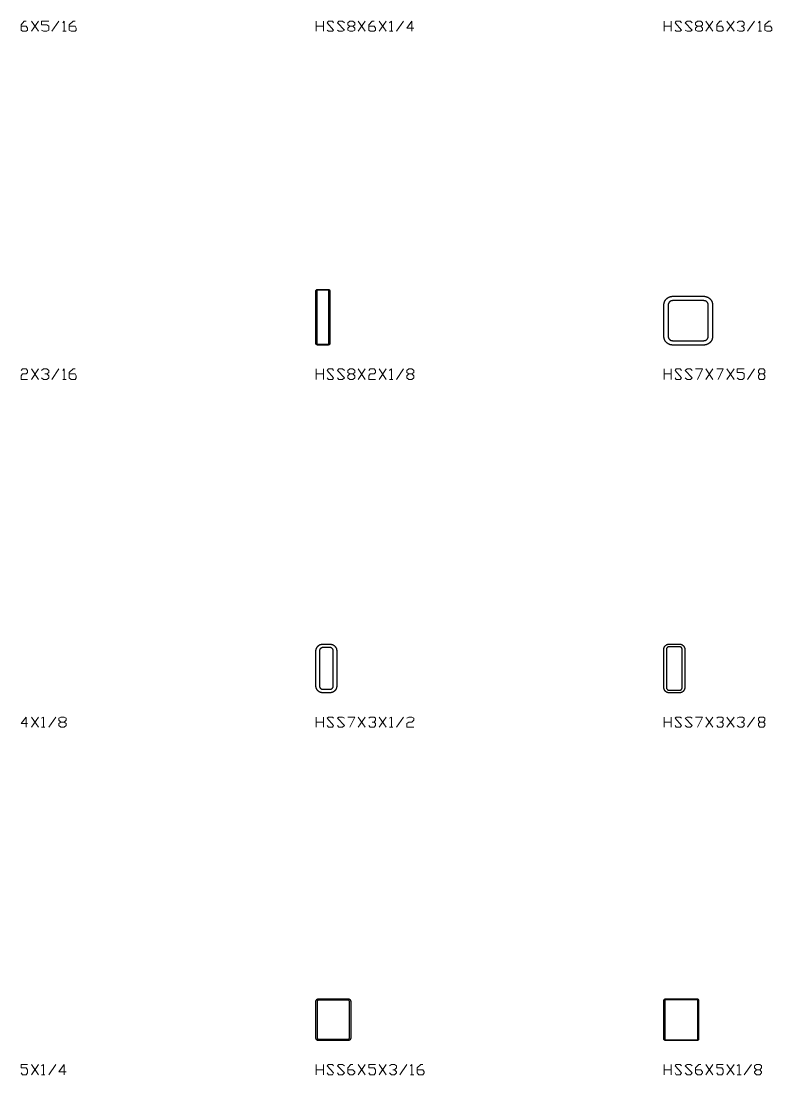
# Model space of a CAD drawing. Header units: inches. Extents: x 0 to 975, y -1305 to 34.
# Drawn here: x 357.6 to 465.5, y -954.9 to -803.4 of the extents above; entities that cross this region are included whole.
import ezdxf

# ---------------------------------------------------------------- set-up
doc = ezdxf.new("R2010")
doc.units = ezdxf.units.IN
doc.header["$MEASUREMENT"] = 0
doc.layers.add('AISC_STEEL', color=7, linetype='Continuous')

msp = doc.modelspace()

# ---------------------------------------------------------------- linework, layer by layer
at = {"color": 3, "lineweight": 0}
for p, q in [((359.11, -803.43), (360.12, -804.9)), ((359.11, -804.9), (360.12, -803.43)), ((362.06, -804.9), (363.07, -803.43)), ((400.05, -804.9), (400.05, -803.43)), ((400.05, -804.16), (401.07, -804.16)), ((401.07, -803.43), (401.07, -804.9)), ((406.05, -803.43), (407.06, -804.9)), ((406.05, -804.9), (407.06, -803.43)), ((409.09, -803.43), (410.1, -804.9)), ((409.09, -804.9), (410.1, -803.43)), ((411.58, -804.9), (412.59, -803.43)), ((450.03, -804.9), (450.03, -803.43)), ((450.03, -804.16), (451.05, -804.16)), ((451.05, -803.43), (451.05, -804.9)), ((456.03, -803.43), (457.04, -804.9)), ((456.03, -804.9), (457.04, -803.43)), ((459.07, -803.43), (460.09, -804.9)), ((459.07, -804.9), (460.09, -803.43)), ((462.02, -804.9), (463.04, -803.43)), ((363.63, -804.9), (364.09, -804.9)), ((410.56, -804.9), (411.03, -804.9)), ((463.59, -804.9), (464.05, -804.9)), ((359.11, -853.41), (360.12, -854.98)), ((359.11, -854.98), (360.12, -853.41)), ((362.06, -854.98), (363.07, -853.41)), ((400.05, -854.98), (400.05, -853.41)), ((400.05, -854.15), (401.07, -854.15)), ((401.07, -853.41), (401.07, -854.98)), ((406.05, -853.41), (407.06, -854.98)), ((406.05, -854.98), (407.06, -853.41)), ((409.09, -853.41), (410.1, -854.98)), ((409.09, -854.98), (410.1, -853.41)), ((411.58, -854.98), (412.59, -853.41)), ((450.03, -854.98), (450.03, -853.41)), ((450.03, -854.15), (451.05, -854.15)), ((451.05, -853.41), (451.05, -854.98)), ((456.03, -853.41), (457.04, -854.98)), ((456.03, -854.98), (457.04, -853.41)), ((459.07, -853.41), (460.09, -854.98)), ((459.07, -854.98), (460.09, -853.41)), ((462.02, -854.98), (463.04, -853.41)), ((363.63, -854.98), (364.09, -854.98)), ((410.56, -854.98), (411.03, -854.98)), ((359.11, -903.48), (360.12, -904.96)), ((359.11, -904.96), (360.12, -903.48)), ((361.6, -904.96), (362.61, -903.48)), ((400.05, -904.96), (400.05, -903.48)), ((400.05, -904.22), (401.07, -904.22)), ((401.07, -903.48), (401.07, -904.96)), ((406.05, -903.48), (407.06, -904.96)), ((406.05, -904.96), (407.06, -903.48)), ((409.09, -903.48), (410.1, -904.96)), ((409.09, -904.96), (410.1, -903.48)), ((411.58, -904.96), (412.59, -903.48)), ((450.03, -904.96), (450.03, -903.48)), ((450.03, -904.22), (451.05, -904.22)), ((451.05, -903.48), (451.05, -904.96)), ((456.03, -903.48), (457.04, -904.96)), ((456.03, -904.96), (457.04, -903.48)), ((459.07, -903.48), (460.09, -904.96)), ((459.07, -904.96), (460.09, -903.48)), ((462.02, -904.96), (463.04, -903.48)), ((360.58, -904.96), (361.04, -904.96)), ((410.56, -904.96), (411.03, -904.96)), ((359.11, -953.46), (360.12, -954.94)), ((359.11, -954.94), (360.12, -953.46)), ((361.6, -954.94), (362.61, -953.46)), ((400.05, -954.94), (400.05, -953.46)), ((400.05, -954.2), (401.07, -954.2)), ((401.07, -953.46), (401.07, -954.94)), ((406.05, -953.46), (407.06, -954.94)), ((406.05, -954.94), (407.06, -953.46)), ((409.09, -953.46), (410.1, -954.94)), ((409.09, -954.94), (410.1, -953.46)), ((412.04, -954.94), (413.05, -953.46)), ((450.03, -954.94), (450.03, -953.46)), ((450.03, -954.2), (451.05, -954.2)), ((451.05, -953.46), (451.05, -954.94)), ((456.03, -953.46), (457.04, -954.94)), ((456.03, -954.94), (457.04, -953.46)), ((459.07, -953.46), (460.09, -954.94)), ((459.07, -954.94), (460.09, -953.46)), ((461.56, -954.94), (462.57, -953.46)), ((360.58, -954.94), (361.04, -954.94)), ((413.61, -954.94), (414.07, -954.94)), ((460.55, -954.94), (461.1, -954.94))]:
    msp.add_line(p, q, dxfattribs=at)
for points in [[(357.63, -804.16), (358.37, -804.16), (358.55, -804.44), (358.55, -804.72), (358.37, -804.9), (357.82, -804.9), (357.63, -804.72), (357.63, -803.98), (358.09, -803.43), (358.37, -803.43)], [(360.58, -804.72), (360.86, -804.9), (361.32, -804.9), (361.6, -804.72), (361.6, -804.16), (361.32, -803.98), (360.58, -803.98), (360.58, -803.43), (361.6, -803.43)], [(363.63, -803.7), (363.81, -803.43), (363.81, -804.9)], [(364.55, -804.16), (365.38, -804.16), (365.56, -804.44), (365.56, -804.72), (365.38, -804.9), (364.83, -804.9), (364.55, -804.72), (364.55, -803.98), (365.1, -803.43), (365.38, -803.43)], [(401.62, -804.72), (401.8, -804.9), (402.36, -804.9), (402.54, -804.72), (401.62, -803.7), (401.8, -803.43), (402.36, -803.43), (402.54, -803.7)], [(403.1, -804.72), (403.28, -804.9), (403.83, -804.9), (404.11, -804.72), (403.1, -803.7), (403.28, -803.43), (403.83, -803.43), (404.11, -803.7)], [(405.31, -804.16), (405.58, -804.44), (405.58, -804.72), (405.31, -804.9), (404.85, -804.9), (404.57, -804.72), (404.57, -804.44), (404.85, -804.16), (405.31, -804.16), (405.58, -803.98), (405.58, -803.7), (405.31, -803.43), (404.85, -803.43), (404.57, -803.7), (404.57, -803.98), (404.85, -804.16)], [(407.61, -804.16), (408.35, -804.16), (408.54, -804.44), (408.54, -804.72), (408.35, -804.9), (407.8, -804.9), (407.61, -804.72), (407.61, -803.98), (408.07, -803.43), (408.35, -803.43)], [(410.56, -803.7), (410.84, -803.43), (410.84, -804.9)], [(414.07, -804.44), (413.05, -804.44), (413.79, -803.43), (413.79, -804.9)], [(451.6, -804.72), (451.79, -804.9), (452.34, -804.9), (452.52, -804.72), (451.6, -803.7), (451.79, -803.43), (452.34, -803.43), (452.52, -803.7)], [(453.08, -804.72), (453.35, -804.9), (453.81, -804.9), (454.09, -804.72), (453.08, -803.7), (453.35, -803.43), (453.81, -803.43), (454.09, -803.7)], [(455.29, -804.16), (455.57, -804.44), (455.57, -804.72), (455.29, -804.9), (454.83, -804.9), (454.55, -804.72), (454.55, -804.44), (454.83, -804.16), (455.29, -804.16), (455.57, -803.98), (455.57, -803.7), (455.29, -803.43), (454.83, -803.43), (454.55, -803.7), (454.55, -803.98), (454.83, -804.16)], [(457.6, -804.16), (458.33, -804.16), (458.52, -804.44), (458.52, -804.72), (458.33, -804.9), (457.78, -804.9), (457.6, -804.72), (457.6, -803.98), (458.06, -803.43), (458.33, -803.43)], [(460.55, -803.7), (460.82, -803.43), (461.28, -803.43), (461.56, -803.7), (461.56, -803.98), (461.28, -804.16), (461.1, -804.16)], [(461.28, -804.16), (461.56, -804.44), (461.56, -804.72), (461.28, -804.9), (460.82, -804.9), (460.55, -804.72)], [(463.59, -803.7), (463.77, -803.43), (463.77, -804.9)], [(464.51, -804.16), (465.34, -804.16), (465.53, -804.44), (465.53, -804.72), (465.34, -804.9), (464.79, -804.9), (464.51, -804.72), (464.51, -803.98), (465.06, -803.43), (465.34, -803.43)], [(357.63, -853.68), (357.82, -853.41), (358.37, -853.41), (358.55, -853.68), (358.55, -853.96), (358.37, -854.15), (357.82, -854.15), (357.63, -854.42), (357.63, -854.98), (358.55, -854.98)], [(360.58, -853.68), (360.86, -853.41), (361.32, -853.41), (361.6, -853.68), (361.6, -853.96), (361.32, -854.15), (361.04, -854.15)], [(361.32, -854.15), (361.6, -854.42), (361.6, -854.7), (361.32, -854.98), (360.86, -854.98), (360.58, -854.7)], [(363.63, -853.68), (363.81, -853.41), (363.81, -854.98)], [(364.55, -854.15), (365.38, -854.15), (365.56, -854.42), (365.56, -854.7), (365.38, -854.98), (364.83, -854.98), (364.55, -854.7), (364.55, -853.96), (365.1, -853.41), (365.38, -853.41)], [(401.62, -854.7), (401.8, -854.98), (402.36, -854.98), (402.54, -854.7), (401.62, -853.68), (401.8, -853.41), (402.36, -853.41), (402.54, -853.68)], [(403.1, -854.7), (403.28, -854.98), (403.83, -854.98), (404.11, -854.7), (403.1, -853.68), (403.28, -853.41), (403.83, -853.41), (404.11, -853.68)], [(405.31, -854.15), (405.58, -854.42), (405.58, -854.7), (405.31, -854.98), (404.85, -854.98), (404.57, -854.7), (404.57, -854.42), (404.85, -854.15), (405.31, -854.15), (405.58, -853.96), (405.58, -853.68), (405.31, -853.41), (404.85, -853.41), (404.57, -853.68), (404.57, -853.96), (404.85, -854.15)], [(407.61, -853.68), (407.8, -853.41), (408.35, -853.41), (408.54, -853.68), (408.54, -853.96), (408.35, -854.15), (407.8, -854.15), (407.61, -854.42), (407.61, -854.98), (408.54, -854.98)], [(410.56, -853.68), (410.84, -853.41), (410.84, -854.98)], [(413.79, -854.15), (414.07, -854.42), (414.07, -854.7), (413.79, -854.98), (413.33, -854.98), (413.05, -854.7), (413.05, -854.42), (413.33, -854.15), (413.79, -854.15), (414.07, -853.96), (414.07, -853.68), (413.79, -853.41), (413.33, -853.41), (413.05, -853.68), (413.05, -853.96), (413.33, -854.15)], [(451.6, -854.7), (451.79, -854.98), (452.34, -854.98), (452.52, -854.7), (451.6, -853.68), (451.79, -853.41), (452.34, -853.41), (452.52, -853.68)], [(453.08, -854.7), (453.35, -854.98), (453.81, -854.98), (454.09, -854.7), (453.08, -853.68), (453.35, -853.41), (453.81, -853.41), (454.09, -853.68)], [(454.55, -853.41), (455.57, -853.41), (454.83, -854.98)], [(457.6, -853.41), (458.52, -853.41), (457.78, -854.98)], [(460.55, -854.7), (460.82, -854.98), (461.28, -854.98), (461.56, -854.7), (461.56, -854.15), (461.28, -853.96), (460.55, -853.96), (460.55, -853.41), (461.56, -853.41)], [(464.33, -854.15), (464.51, -854.42), (464.51, -854.7), (464.33, -854.98), (463.77, -854.98), (463.59, -854.7), (463.59, -854.42), (463.77, -854.15), (464.33, -854.15), (464.51, -853.96), (464.51, -853.68), (464.33, -853.41), (463.77, -853.41), (463.59, -853.68), (463.59, -853.96), (463.77, -854.15)], [(358.55, -904.4), (357.63, -904.4), (358.37, -903.48), (358.37, -904.96)], [(360.58, -903.67), (360.86, -903.48), (360.86, -904.96)], [(363.81, -904.22), (364.09, -904.4), (364.09, -904.68), (363.81, -904.96), (363.35, -904.96), (363.07, -904.68), (363.07, -904.4), (363.35, -904.22), (363.81, -904.22), (364.09, -903.94), (364.09, -903.67), (363.81, -903.48), (363.35, -903.48), (363.07, -903.67), (363.07, -903.94), (363.35, -904.22)], [(401.62, -904.68), (401.8, -904.96), (402.36, -904.96), (402.54, -904.68), (401.62, -903.67), (401.8, -903.48), (402.36, -903.48), (402.54, -903.67)], [(403.1, -904.68), (403.28, -904.96), (403.83, -904.96), (404.11, -904.68), (403.1, -903.67), (403.28, -903.48), (403.83, -903.48), (404.11, -903.67)], [(404.57, -903.48), (405.58, -903.48), (404.85, -904.96)], [(407.61, -903.67), (407.8, -903.48), (408.35, -903.48), (408.54, -903.67), (408.54, -903.94), (408.35, -904.22), (408.07, -904.22)], [(408.35, -904.22), (408.54, -904.4), (408.54, -904.68), (408.35, -904.96), (407.8, -904.96), (407.61, -904.68)], [(410.56, -903.67), (410.84, -903.48), (410.84, -904.96)], [(413.05, -903.67), (413.33, -903.48), (413.79, -903.48), (414.07, -903.67), (414.07, -903.94), (413.79, -904.22), (413.33, -904.22), (413.05, -904.4), (413.05, -904.96), (414.07, -904.96)], [(451.6, -904.68), (451.79, -904.96), (452.34, -904.96), (452.52, -904.68), (451.6, -903.67), (451.79, -903.48), (452.34, -903.48), (452.52, -903.67)], [(453.08, -904.68), (453.35, -904.96), (453.81, -904.96), (454.09, -904.68), (453.08, -903.67), (453.35, -903.48), (453.81, -903.48), (454.09, -903.67)], [(454.55, -903.48), (455.57, -903.48), (454.83, -904.96)], [(457.6, -903.67), (457.78, -903.48), (458.33, -903.48), (458.52, -903.67), (458.52, -903.94), (458.33, -904.22), (458.06, -904.22)], [(458.33, -904.22), (458.52, -904.4), (458.52, -904.68), (458.33, -904.96), (457.78, -904.96), (457.6, -904.68)], [(460.55, -903.67), (460.82, -903.48), (461.28, -903.48), (461.56, -903.67), (461.56, -903.94), (461.28, -904.22), (461.1, -904.22)], [(461.28, -904.22), (461.56, -904.4), (461.56, -904.68), (461.28, -904.96), (460.82, -904.96), (460.55, -904.68)], [(464.33, -904.22), (464.51, -904.4), (464.51, -904.68), (464.33, -904.96), (463.77, -904.96), (463.59, -904.68), (463.59, -904.4), (463.77, -904.22), (464.33, -904.22), (464.51, -903.94), (464.51, -903.67), (464.33, -903.48), (463.77, -903.48), (463.59, -903.67), (463.59, -903.94), (463.77, -904.22)], [(357.63, -954.66), (357.82, -954.94), (358.37, -954.94), (358.55, -954.66), (358.55, -954.2), (358.37, -953.92), (357.63, -953.92), (357.63, -953.46), (358.55, -953.46)], [(360.58, -953.65), (360.86, -953.46), (360.86, -954.94)], [(364.09, -954.48), (363.07, -954.48), (363.81, -953.46), (363.81, -954.94)], [(401.62, -954.66), (401.8, -954.94), (402.36, -954.94), (402.54, -954.66), (401.62, -953.65), (401.8, -953.46), (402.36, -953.46), (402.54, -953.65)], [(403.1, -954.66), (403.28, -954.94), (403.83, -954.94), (404.11, -954.66), (403.1, -953.65), (403.28, -953.46), (403.83, -953.46), (404.11, -953.65)], [(404.57, -954.2), (405.31, -954.2), (405.58, -954.48), (405.58, -954.66), (405.31, -954.94), (404.85, -954.94), (404.57, -954.66), (404.57, -953.92), (405.03, -953.46), (405.31, -953.46)], [(407.61, -954.66), (407.8, -954.94), (408.35, -954.94), (408.54, -954.66), (408.54, -954.2), (408.35, -953.92), (407.61, -953.92), (407.61, -953.46), (408.54, -953.46)], [(410.56, -953.65), (410.84, -953.46), (411.3, -953.46), (411.58, -953.65), (411.58, -953.92), (411.3, -954.2), (411.03, -954.2)], [(411.3, -954.2), (411.58, -954.48), (411.58, -954.66), (411.3, -954.94), (410.84, -954.94), (410.56, -954.66)], [(413.61, -953.65), (413.79, -953.46), (413.79, -954.94)], [(414.53, -954.2), (415.36, -954.2), (415.54, -954.48), (415.54, -954.66), (415.36, -954.94), (414.81, -954.94), (414.53, -954.66), (414.53, -953.92), (415.08, -953.46), (415.36, -953.46)], [(451.6, -954.66), (451.79, -954.94), (452.34, -954.94), (452.52, -954.66), (451.6, -953.65), (451.79, -953.46), (452.34, -953.46), (452.52, -953.65)], [(453.08, -954.66), (453.35, -954.94), (453.81, -954.94), (454.09, -954.66), (453.08, -953.65), (453.35, -953.46), (453.81, -953.46), (454.09, -953.65)], [(454.55, -954.2), (455.29, -954.2), (455.57, -954.48), (455.57, -954.66), (455.29, -954.94), (454.83, -954.94), (454.55, -954.66), (454.55, -953.92), (455.01, -953.46), (455.29, -953.46)], [(457.6, -954.66), (457.78, -954.94), (458.33, -954.94), (458.52, -954.66), (458.52, -954.2), (458.33, -953.92), (457.6, -953.92), (457.6, -953.46), (458.52, -953.46)], [(460.55, -953.65), (460.82, -953.46), (460.82, -954.94)], [(463.77, -954.2), (464.05, -954.48), (464.05, -954.66), (463.77, -954.94), (463.31, -954.94), (463.04, -954.66), (463.04, -954.48), (463.31, -954.2), (463.77, -954.2), (464.05, -953.92), (464.05, -953.65), (463.77, -953.46), (463.31, -953.46), (463.04, -953.65), (463.04, -953.92), (463.31, -954.2)]]:
    msp.add_lwpolyline(points, dxfattribs=at)
at = {"layer": 'AISC_STEEL'}
for points in [[(401.75, -842), (401.78, -842), (401.81, -842.01), (401.83, -842.01), (401.86, -842.02), (401.88, -842.04), (401.91, -842.05), (401.93, -842.07), (401.95, -842.09), (401.96, -842.12), (401.98, -842.14), (401.99, -842.17), (401.99, -842.19), (402, -842.22), (402, -842.25), (402, -849.75), (402, -849.78), (401.99, -849.81), (401.99, -849.83), (401.98, -849.86), (401.96, -849.88), (401.95, -849.91), (401.93, -849.93), (401.91, -849.95), (401.88, -849.96), (401.86, -849.98), (401.83, -849.99), (401.81, -849.99), (401.78, -850), (401.75, -850), (400.25, -850), (400.22, -850), (400.19, -849.99), (400.17, -849.99), (400.14, -849.98), (400.12, -849.96), (400.09, -849.95), (400.07, -849.93), (400.05, -849.91), (400.04, -849.88), (400.02, -849.86), (400.01, -849.83), (400.01, -849.81), (400, -849.78), (400, -849.75), (400, -842.25), (400, -842.22), (400.01, -842.19), (400.01, -842.17), (400.02, -842.14), (400.04, -842.12), (400.05, -842.09), (400.07, -842.07), (400.09, -842.05), (400.12, -842.04), (400.14, -842.02), (400.17, -842.01), (400.19, -842.01), (400.22, -842), (400.25, -842)], [(400.25, -842.12), (400.23, -842.13), (400.22, -842.13), (400.2, -842.13), (400.19, -842.14), (400.17, -842.15), (400.16, -842.16), (400.15, -842.17), (400.14, -842.19), (400.13, -842.2), (400.13, -842.22), (400.13, -842.23), (400.12, -842.25), (400.12, -849.75), (400.13, -849.77), (400.13, -849.78), (400.13, -849.8), (400.14, -849.81), (400.15, -849.83), (400.16, -849.84), (400.17, -849.85), (400.19, -849.86), (400.2, -849.87), (400.22, -849.87), (400.23, -849.87), (400.25, -849.87), (401.75, -849.87), (401.77, -849.87), (401.78, -849.87), (401.8, -849.87), (401.81, -849.86), (401.83, -849.85), (401.84, -849.84), (401.85, -849.83), (401.86, -849.81), (401.87, -849.8), (401.87, -849.78), (401.87, -849.77), (401.87, -849.75), (401.87, -842.25), (401.87, -842.23), (401.87, -842.22), (401.87, -842.2), (401.86, -842.19), (401.85, -842.17), (401.84, -842.16), (401.83, -842.15), (401.81, -842.14), (401.8, -842.13), (401.78, -842.13), (401.77, -842.13), (401.75, -842.12)], [(455.75, -843), (455.78, -843), (455.81, -843), (455.84, -843), (455.87, -843.01), (455.9, -843.01), (455.93, -843.01), (455.96, -843.02), (455.99, -843.02), (456.02, -843.03), (456.04, -843.04), (456.07, -843.04), (456.1, -843.05), (456.13, -843.06), (456.16, -843.07), (456.19, -843.08), (456.21, -843.09), (456.24, -843.1), (456.27, -843.11), (456.3, -843.13), (456.32, -843.14), (456.35, -843.15), (456.37, -843.17), (456.4, -843.18), (456.43, -843.2), (456.45, -843.21), (456.48, -843.23), (456.5, -843.25), (456.52, -843.27), (456.55, -843.29), (456.57, -843.31), (456.59, -843.33), (456.61, -843.35), (456.63, -843.37), (456.65, -843.39), (456.67, -843.41), (456.69, -843.43), (456.71, -843.45), (456.73, -843.48), (456.75, -843.5), (456.77, -843.52), (456.79, -843.55), (456.8, -843.57), (456.82, -843.6), (456.83, -843.62), (456.85, -843.65), (456.86, -843.68), (456.87, -843.7), (456.89, -843.73), (456.9, -843.76), (456.91, -843.79), (456.92, -843.81), (456.93, -843.84), (456.94, -843.87), (456.95, -843.9), (456.96, -843.93), (456.96, -843.96), (456.97, -843.98), (456.98, -844.01), (456.98, -844.04), (456.99, -844.07), (456.99, -844.1), (456.99, -844.13), (457, -844.16), (457, -844.19), (457, -844.22), (457, -844.25), (457, -848.75), (457, -848.78), (457, -848.81), (457, -848.84), (456.99, -848.87), (456.99, -848.9), (456.99, -848.93), (456.98, -848.96), (456.98, -848.99), (456.97, -849.02), (456.96, -849.04), (456.96, -849.07), (456.95, -849.1), (456.94, -849.13), (456.93, -849.16), (456.92, -849.19), (456.91, -849.21), (456.9, -849.24), (456.89, -849.27), (456.87, -849.3), (456.86, -849.32), (456.85, -849.35), (456.83, -849.38), (456.82, -849.4), (456.8, -849.43), (456.79, -849.45), (456.77, -849.48), (456.75, -849.5), (456.73, -849.52), (456.71, -849.55), (456.69, -849.57), (456.67, -849.59), (456.65, -849.61), (456.63, -849.63), (456.61, -849.65), (456.59, -849.67), (456.57, -849.69), (456.55, -849.71), (456.52, -849.73), (456.5, -849.75), (456.48, -849.77), (456.45, -849.79), (456.43, -849.8), (456.4, -849.82), (456.37, -849.83), (456.35, -849.85), (456.32, -849.86), (456.3, -849.87), (456.27, -849.89), (456.24, -849.9), (456.21, -849.91), (456.19, -849.92), (456.16, -849.93), (456.13, -849.94), (456.1, -849.95), (456.07, -849.96), (456.04, -849.96), (456.02, -849.97), (455.99, -849.98), (455.96, -849.98), (455.93, -849.99), (455.9, -849.99), (455.87, -849.99), (455.84, -850), (455.81, -850), (455.78, -850), (455.75, -850), (451.25, -850), (451.22, -850), (451.19, -850), (451.16, -850), (451.13, -849.99), (451.1, -849.99), (451.07, -849.99), (451.04, -849.98), (451.01, -849.98), (450.98, -849.97), (450.96, -849.96), (450.93, -849.96), (450.9, -849.95), (450.87, -849.94), (450.84, -849.93), (450.81, -849.92), (450.79, -849.91), (450.76, -849.9), (450.73, -849.89), (450.7, -849.87), (450.68, -849.86), (450.65, -849.85), (450.62, -849.83), (450.6, -849.82), (450.57, -849.8), (450.55, -849.79), (450.52, -849.77), (450.5, -849.75), (450.48, -849.73), (450.45, -849.71), (450.43, -849.69), (450.41, -849.67), (450.39, -849.65), (450.37, -849.63), (450.35, -849.61), (450.33, -849.59), (450.31, -849.57), (450.29, -849.55), (450.27, -849.52), (450.25, -849.5), (450.23, -849.48), (450.21, -849.45), (450.2, -849.43), (450.18, -849.4), (450.17, -849.38), (450.15, -849.35), (450.14, -849.32), (450.13, -849.3), (450.11, -849.27), (450.1, -849.24), (450.09, -849.21), (450.08, -849.19), (450.07, -849.16), (450.06, -849.13), (450.05, -849.1), (450.04, -849.07), (450.04, -849.04), (450.03, -849.02), (450.02, -848.99), (450.02, -848.96), (450.01, -848.93), (450.01, -848.9), (450.01, -848.87), (450, -848.84), (450, -848.81), (450, -848.78), (450, -848.75), (450, -844.25), (450, -844.22), (450, -844.19), (450, -844.16), (450.01, -844.13), (450.01, -844.1), (450.01, -844.07), (450.02, -844.04), (450.02, -844.01), (450.03, -843.98), (450.04, -843.96), (450.04, -843.93), (450.05, -843.9), (450.06, -843.87), (450.07, -843.84), (450.08, -843.81), (450.09, -843.79), (450.1, -843.76), (450.11, -843.73), (450.13, -843.7), (450.14, -843.68), (450.15, -843.65), (450.17, -843.62), (450.18, -843.6), (450.2, -843.57), (450.21, -843.55), (450.23, -843.52), (450.25, -843.5), (450.27, -843.48), (450.29, -843.45), (450.31, -843.43), (450.33, -843.41), (450.35, -843.39), (450.37, -843.37), (450.39, -843.35), (450.41, -843.33), (450.43, -843.31), (450.45, -843.29), (450.48, -843.27), (450.5, -843.25), (450.52, -843.23), (450.55, -843.21), (450.57, -843.2), (450.6, -843.18), (450.62, -843.17), (450.65, -843.15), (450.68, -843.14), (450.7, -843.13), (450.73, -843.11), (450.76, -843.1), (450.79, -843.09), (450.81, -843.08), (450.84, -843.07), (450.87, -843.06), (450.9, -843.05), (450.93, -843.04), (450.96, -843.04), (450.98, -843.03), (451.01, -843.02), (451.04, -843.02), (451.07, -843.01), (451.1, -843.01), (451.13, -843.01), (451.16, -843), (451.19, -843), (451.22, -843), (451.25, -843)], [(451.25, -843.62), (451.22, -843.63), (451.19, -843.63), (451.16, -843.63), (451.13, -843.64), (451.1, -843.64), (451.07, -843.65), (451.05, -843.66), (451.02, -843.67), (450.99, -843.68), (450.96, -843.69), (450.94, -843.71), (450.91, -843.72), (450.89, -843.74), (450.86, -843.76), (450.84, -843.78), (450.82, -843.8), (450.8, -843.82), (450.78, -843.84), (450.76, -843.86), (450.74, -843.89), (450.72, -843.91), (450.71, -843.94), (450.69, -843.96), (450.68, -843.99), (450.67, -844.02), (450.66, -844.05), (450.65, -844.07), (450.64, -844.1), (450.64, -844.13), (450.63, -844.16), (450.63, -844.19), (450.63, -844.22), (450.62, -844.25), (450.62, -848.75), (450.63, -848.78), (450.63, -848.81), (450.63, -848.84), (450.64, -848.87), (450.64, -848.9), (450.65, -848.93), (450.66, -848.95), (450.67, -848.98), (450.68, -849.01), (450.69, -849.04), (450.71, -849.06), (450.72, -849.09), (450.74, -849.11), (450.76, -849.14), (450.78, -849.16), (450.8, -849.18), (450.82, -849.2), (450.84, -849.22), (450.86, -849.24), (450.89, -849.26), (450.91, -849.28), (450.94, -849.29), (450.96, -849.31), (450.99, -849.32), (451.02, -849.33), (451.05, -849.34), (451.07, -849.35), (451.1, -849.36), (451.13, -849.36), (451.16, -849.37), (451.19, -849.37), (451.22, -849.37), (451.25, -849.38), (455.75, -849.38), (455.78, -849.37), (455.81, -849.37), (455.84, -849.37), (455.87, -849.36), (455.9, -849.36), (455.93, -849.35), (455.95, -849.34), (455.98, -849.33), (456.01, -849.32), (456.04, -849.31), (456.06, -849.29), (456.09, -849.28), (456.11, -849.26), (456.14, -849.24), (456.16, -849.22), (456.18, -849.2), (456.2, -849.18), (456.22, -849.16), (456.24, -849.14), (456.26, -849.11), (456.28, -849.09), (456.29, -849.06), (456.31, -849.04), (456.32, -849.01), (456.33, -848.98), (456.34, -848.95), (456.35, -848.93), (456.36, -848.9), (456.36, -848.87), (456.37, -848.84), (456.37, -848.81), (456.37, -848.78), (456.37, -848.75), (456.37, -844.25), (456.37, -844.22), (456.37, -844.19), (456.37, -844.16), (456.36, -844.13), (456.36, -844.1), (456.35, -844.07), (456.34, -844.05), (456.33, -844.02), (456.32, -843.99), (456.31, -843.96), (456.29, -843.94), (456.28, -843.91), (456.26, -843.89), (456.24, -843.86), (456.22, -843.84), (456.2, -843.82), (456.18, -843.8), (456.16, -843.78), (456.14, -843.76), (456.11, -843.74), (456.09, -843.72), (456.06, -843.71), (456.04, -843.69), (456.01, -843.68), (455.98, -843.67), (455.95, -843.66), (455.93, -843.65), (455.9, -843.64), (455.87, -843.64), (455.84, -843.63), (455.81, -843.63), (455.78, -843.63), (455.75, -843.62)], [(402, -893), (402.03, -893), (402.06, -893), (402.09, -893), (402.12, -893.01), (402.15, -893.01), (402.18, -893.02), (402.21, -893.02), (402.23, -893.03), (402.26, -893.04), (402.29, -893.04), (402.32, -893.05), (402.35, -893.06), (402.38, -893.07), (402.4, -893.08), (402.43, -893.1), (402.46, -893.11), (402.48, -893.12), (402.51, -893.14), (402.53, -893.15), (402.56, -893.17), (402.58, -893.19), (402.61, -893.21), (402.63, -893.22), (402.65, -893.24), (402.67, -893.26), (402.7, -893.28), (402.72, -893.3), (402.74, -893.33), (402.76, -893.35), (402.78, -893.37), (402.79, -893.39), (402.81, -893.42), (402.83, -893.44), (402.85, -893.47), (402.86, -893.49), (402.88, -893.52), (402.89, -893.54), (402.9, -893.57), (402.92, -893.6), (402.93, -893.62), (402.94, -893.65), (402.95, -893.68), (402.96, -893.71), (402.96, -893.74), (402.97, -893.77), (402.98, -893.79), (402.98, -893.82), (402.99, -893.85), (402.99, -893.88), (403, -893.91), (403, -893.94), (403, -893.97), (403, -894), (403, -899), (403, -899.03), (403, -899.06), (403, -899.09), (402.99, -899.12), (402.99, -899.15), (402.98, -899.18), (402.98, -899.21), (402.97, -899.23), (402.96, -899.26), (402.96, -899.29), (402.95, -899.32), (402.94, -899.35), (402.93, -899.38), (402.92, -899.4), (402.9, -899.43), (402.89, -899.46), (402.88, -899.48), (402.86, -899.51), (402.85, -899.53), (402.83, -899.56), (402.81, -899.58), (402.79, -899.61), (402.78, -899.63), (402.76, -899.65), (402.74, -899.67), (402.72, -899.7), (402.7, -899.72), (402.67, -899.74), (402.65, -899.76), (402.63, -899.78), (402.61, -899.79), (402.58, -899.81), (402.56, -899.83), (402.53, -899.85), (402.51, -899.86), (402.48, -899.88), (402.46, -899.89), (402.43, -899.9), (402.4, -899.92), (402.38, -899.93), (402.35, -899.94), (402.32, -899.95), (402.29, -899.96), (402.26, -899.96), (402.23, -899.97), (402.21, -899.98), (402.18, -899.98), (402.15, -899.99), (402.12, -899.99), (402.09, -900), (402.06, -900), (402.03, -900), (402, -900), (401, -900), (400.97, -900), (400.94, -900), (400.91, -900), (400.88, -899.99), (400.85, -899.99), (400.82, -899.98), (400.79, -899.98), (400.77, -899.97), (400.74, -899.96), (400.71, -899.96), (400.68, -899.95), (400.65, -899.94), (400.62, -899.93), (400.6, -899.92), (400.57, -899.9), (400.54, -899.89), (400.52, -899.88), (400.49, -899.86), (400.47, -899.85), (400.44, -899.83), (400.42, -899.81), (400.39, -899.79), (400.37, -899.78), (400.35, -899.76), (400.33, -899.74), (400.3, -899.72), (400.28, -899.7), (400.26, -899.67), (400.24, -899.65), (400.22, -899.63), (400.21, -899.61), (400.19, -899.58), (400.17, -899.56), (400.15, -899.53), (400.14, -899.51), (400.12, -899.48), (400.11, -899.46), (400.1, -899.43), (400.08, -899.4), (400.07, -899.38), (400.06, -899.35), (400.05, -899.32), (400.04, -899.29), (400.04, -899.26), (400.03, -899.23), (400.02, -899.21), (400.02, -899.18), (400.01, -899.15), (400.01, -899.12), (400, -899.09), (400, -899.06), (400, -899.03), (400, -899), (400, -894), (400, -893.97), (400, -893.94), (400, -893.91), (400.01, -893.88), (400.01, -893.85), (400.02, -893.82), (400.02, -893.79), (400.03, -893.77), (400.04, -893.74), (400.04, -893.71), (400.05, -893.68), (400.06, -893.65), (400.07, -893.62), (400.08, -893.6), (400.1, -893.57), (400.11, -893.54), (400.12, -893.52), (400.14, -893.49), (400.15, -893.47), (400.17, -893.44), (400.19, -893.42), (400.21, -893.39), (400.22, -893.37), (400.24, -893.35), (400.26, -893.33), (400.28, -893.3), (400.3, -893.28), (400.33, -893.26), (400.35, -893.24), (400.37, -893.22), (400.39, -893.21), (400.42, -893.19), (400.44, -893.17), (400.47, -893.15), (400.49, -893.14), (400.52, -893.12), (400.54, -893.11), (400.57, -893.1), (400.6, -893.08), (400.62, -893.07), (400.65, -893.06), (400.68, -893.05), (400.71, -893.04), (400.74, -893.04), (400.77, -893.03), (400.79, -893.02), (400.82, -893.02), (400.85, -893.01), (400.88, -893.01), (400.91, -893), (400.94, -893), (400.97, -893), (401, -893)], [(401, -893.5), (400.97, -893.5), (400.94, -893.5), (400.91, -893.51), (400.88, -893.51), (400.86, -893.52), (400.83, -893.53), (400.8, -893.54), (400.78, -893.55), (400.75, -893.57), (400.73, -893.58), (400.7, -893.6), (400.68, -893.62), (400.66, -893.64), (400.64, -893.66), (400.62, -893.68), (400.6, -893.7), (400.58, -893.73), (400.57, -893.75), (400.55, -893.78), (400.54, -893.8), (400.53, -893.83), (400.52, -893.86), (400.51, -893.88), (400.51, -893.91), (400.5, -893.94), (400.5, -893.97), (400.5, -894), (400.5, -899), (400.5, -899.03), (400.5, -899.06), (400.51, -899.09), (400.51, -899.12), (400.52, -899.14), (400.53, -899.17), (400.54, -899.2), (400.55, -899.22), (400.57, -899.25), (400.58, -899.27), (400.6, -899.3), (400.62, -899.32), (400.64, -899.34), (400.66, -899.36), (400.68, -899.38), (400.7, -899.4), (400.73, -899.42), (400.75, -899.43), (400.78, -899.45), (400.8, -899.46), (400.83, -899.47), (400.86, -899.48), (400.88, -899.49), (400.91, -899.49), (400.94, -899.5), (400.97, -899.5), (401, -899.5), (402, -899.5), (402.03, -899.5), (402.06, -899.5), (402.09, -899.49), (402.12, -899.49), (402.14, -899.48), (402.17, -899.47), (402.2, -899.46), (402.22, -899.45), (402.25, -899.43), (402.27, -899.42), (402.3, -899.4), (402.32, -899.38), (402.34, -899.36), (402.36, -899.34), (402.38, -899.32), (402.4, -899.3), (402.42, -899.27), (402.43, -899.25), (402.45, -899.22), (402.46, -899.2), (402.47, -899.17), (402.48, -899.14), (402.49, -899.12), (402.49, -899.09), (402.5, -899.06), (402.5, -899.03), (402.5, -899), (402.5, -894), (402.5, -893.97), (402.5, -893.94), (402.49, -893.91), (402.49, -893.88), (402.48, -893.86), (402.47, -893.83), (402.46, -893.8), (402.45, -893.78), (402.43, -893.75), (402.42, -893.73), (402.4, -893.7), (402.38, -893.68), (402.36, -893.66), (402.34, -893.64), (402.32, -893.62), (402.3, -893.6), (402.27, -893.58), (402.25, -893.57), (402.22, -893.55), (402.2, -893.54), (402.17, -893.53), (402.14, -893.52), (402.12, -893.51), (402.09, -893.51), (402.06, -893.5), (402.03, -893.5), (402, -893.5)], [(452.25, -893), (452.28, -893), (452.31, -893), (452.34, -893.01), (452.37, -893.01), (452.4, -893.01), (452.43, -893.02), (452.45, -893.03), (452.48, -893.04), (452.51, -893.05), (452.54, -893.06), (452.56, -893.07), (452.59, -893.08), (452.62, -893.1), (452.64, -893.11), (452.67, -893.13), (452.69, -893.14), (452.71, -893.16), (452.74, -893.18), (452.76, -893.2), (452.78, -893.22), (452.8, -893.24), (452.82, -893.26), (452.84, -893.29), (452.86, -893.31), (452.87, -893.33), (452.89, -893.36), (452.9, -893.38), (452.92, -893.41), (452.93, -893.44), (452.94, -893.46), (452.95, -893.49), (452.96, -893.52), (452.97, -893.55), (452.98, -893.57), (452.99, -893.6), (452.99, -893.63), (452.99, -893.66), (453, -893.69), (453, -893.72), (453, -893.75), (453, -899.25), (453, -899.28), (453, -899.31), (452.99, -899.34), (452.99, -899.37), (452.99, -899.4), (452.98, -899.43), (452.97, -899.45), (452.96, -899.48), (452.95, -899.51), (452.94, -899.54), (452.93, -899.56), (452.92, -899.59), (452.9, -899.62), (452.89, -899.64), (452.87, -899.67), (452.86, -899.69), (452.84, -899.71), (452.82, -899.74), (452.8, -899.76), (452.78, -899.78), (452.76, -899.8), (452.74, -899.82), (452.71, -899.84), (452.69, -899.86), (452.67, -899.87), (452.64, -899.89), (452.62, -899.9), (452.59, -899.92), (452.56, -899.93), (452.54, -899.94), (452.51, -899.95), (452.48, -899.96), (452.45, -899.97), (452.43, -899.98), (452.4, -899.99), (452.37, -899.99), (452.34, -899.99), (452.31, -900), (452.28, -900), (452.25, -900), (450.75, -900), (450.72, -900), (450.69, -900), (450.66, -899.99), (450.63, -899.99), (450.6, -899.99), (450.57, -899.98), (450.55, -899.97), (450.52, -899.96), (450.49, -899.95), (450.46, -899.94), (450.44, -899.93), (450.41, -899.92), (450.38, -899.9), (450.36, -899.89), (450.33, -899.87), (450.31, -899.86), (450.29, -899.84), (450.26, -899.82), (450.24, -899.8), (450.22, -899.78), (450.2, -899.76), (450.18, -899.74), (450.16, -899.71), (450.14, -899.69), (450.13, -899.67), (450.11, -899.64), (450.1, -899.62), (450.08, -899.59), (450.07, -899.56), (450.06, -899.54), (450.05, -899.51), (450.04, -899.48), (450.03, -899.45), (450.02, -899.43), (450.01, -899.4), (450.01, -899.37), (450.01, -899.34), (450, -899.31), (450, -899.28), (450, -899.25), (450, -893.75), (450, -893.72), (450, -893.69), (450.01, -893.66), (450.01, -893.63), (450.01, -893.6), (450.02, -893.57), (450.03, -893.55), (450.04, -893.52), (450.05, -893.49), (450.06, -893.46), (450.07, -893.44), (450.08, -893.41), (450.1, -893.38), (450.11, -893.36), (450.13, -893.33), (450.14, -893.31), (450.16, -893.29), (450.18, -893.26), (450.2, -893.24), (450.22, -893.22), (450.24, -893.2), (450.26, -893.18), (450.29, -893.16), (450.31, -893.14), (450.33, -893.13), (450.36, -893.11), (450.38, -893.1), (450.41, -893.08), (450.44, -893.07), (450.46, -893.06), (450.49, -893.05), (450.52, -893.04), (450.55, -893.03), (450.57, -893.02), (450.6, -893.01), (450.63, -893.01), (450.66, -893.01), (450.69, -893), (450.72, -893), (450.75, -893)], [(450.75, -893.37), (450.72, -893.38), (450.69, -893.38), (450.66, -893.39), (450.63, -893.39), (450.61, -893.4), (450.58, -893.42), (450.55, -893.43), (450.53, -893.45), (450.51, -893.46), (450.48, -893.48), (450.46, -893.51), (450.45, -893.53), (450.43, -893.55), (450.42, -893.58), (450.4, -893.61), (450.39, -893.63), (450.39, -893.66), (450.38, -893.69), (450.38, -893.72), (450.38, -893.75), (450.38, -899.25), (450.38, -899.28), (450.38, -899.31), (450.39, -899.34), (450.39, -899.37), (450.4, -899.39), (450.42, -899.42), (450.43, -899.45), (450.45, -899.47), (450.46, -899.49), (450.48, -899.52), (450.51, -899.54), (450.53, -899.55), (450.55, -899.57), (450.58, -899.58), (450.61, -899.6), (450.63, -899.61), (450.66, -899.61), (450.69, -899.62), (450.72, -899.62), (450.75, -899.62), (452.25, -899.62), (452.28, -899.62), (452.31, -899.62), (452.34, -899.61), (452.37, -899.61), (452.39, -899.6), (452.42, -899.58), (452.45, -899.57), (452.47, -899.55), (452.49, -899.54), (452.52, -899.52), (452.54, -899.49), (452.55, -899.47), (452.57, -899.45), (452.58, -899.42), (452.6, -899.39), (452.61, -899.37), (452.61, -899.34), (452.62, -899.31), (452.62, -899.28), (452.62, -899.25), (452.62, -893.75), (452.62, -893.72), (452.62, -893.69), (452.61, -893.66), (452.61, -893.63), (452.6, -893.61), (452.58, -893.58), (452.57, -893.55), (452.55, -893.53), (452.54, -893.51), (452.52, -893.48), (452.49, -893.46), (452.47, -893.45), (452.45, -893.43), (452.42, -893.42), (452.39, -893.4), (452.37, -893.39), (452.34, -893.39), (452.31, -893.38), (452.28, -893.38), (452.25, -893.37)], [(404.62, -944), (404.65, -944), (404.68, -944), (404.71, -944.01), (404.74, -944.02), (404.77, -944.03), (404.8, -944.04), (404.82, -944.06), (404.85, -944.07), (404.87, -944.09), (404.89, -944.11), (404.91, -944.13), (404.93, -944.15), (404.94, -944.18), (404.96, -944.2), (404.97, -944.23), (404.98, -944.26), (404.99, -944.29), (405, -944.32), (405, -944.35), (405, -944.37), (405, -949.62), (405, -949.65), (405, -949.68), (404.99, -949.71), (404.98, -949.74), (404.97, -949.77), (404.96, -949.8), (404.94, -949.82), (404.93, -949.85), (404.91, -949.87), (404.89, -949.89), (404.87, -949.91), (404.85, -949.93), (404.82, -949.94), (404.8, -949.96), (404.77, -949.97), (404.74, -949.98), (404.71, -949.99), (404.68, -950), (404.65, -950), (404.62, -950), (400.38, -950), (400.35, -950), (400.32, -950), (400.29, -949.99), (400.26, -949.98), (400.23, -949.97), (400.2, -949.96), (400.18, -949.94), (400.15, -949.93), (400.13, -949.91), (400.11, -949.89), (400.09, -949.87), (400.07, -949.85), (400.06, -949.82), (400.04, -949.8), (400.03, -949.77), (400.02, -949.74), (400.01, -949.71), (400, -949.68), (400, -949.65), (400, -949.62), (400, -944.37), (400, -944.35), (400, -944.32), (400.01, -944.29), (400.02, -944.26), (400.03, -944.23), (400.04, -944.2), (400.06, -944.18), (400.07, -944.15), (400.09, -944.13), (400.11, -944.11), (400.13, -944.09), (400.15, -944.07), (400.18, -944.06), (400.2, -944.04), (400.23, -944.03), (400.26, -944.02), (400.29, -944.01), (400.32, -944), (400.35, -944), (400.38, -944)], [(400.38, -944.19), (400.35, -944.19), (400.33, -944.19), (400.3, -944.2), (400.28, -944.21), (400.26, -944.23), (400.24, -944.24), (400.23, -944.26), (400.21, -944.28), (400.2, -944.3), (400.19, -944.33), (400.19, -944.35), (400.19, -944.37), (400.19, -949.62), (400.19, -949.65), (400.19, -949.67), (400.2, -949.7), (400.21, -949.72), (400.23, -949.74), (400.24, -949.76), (400.26, -949.77), (400.28, -949.79), (400.3, -949.8), (400.33, -949.81), (400.35, -949.81), (400.38, -949.81), (404.62, -949.81), (404.65, -949.81), (404.67, -949.81), (404.7, -949.8), (404.72, -949.79), (404.74, -949.77), (404.76, -949.76), (404.77, -949.74), (404.79, -949.72), (404.8, -949.7), (404.81, -949.67), (404.81, -949.65), (404.81, -949.62), (404.81, -944.37), (404.81, -944.35), (404.81, -944.33), (404.8, -944.3), (404.79, -944.28), (404.77, -944.26), (404.76, -944.24), (404.74, -944.23), (404.72, -944.21), (404.7, -944.2), (404.67, -944.19), (404.65, -944.19), (404.62, -944.19)], [(454.75, -944), (454.78, -944), (454.81, -944.01), (454.83, -944.01), (454.86, -944.02), (454.88, -944.04), (454.91, -944.05), (454.93, -944.07), (454.95, -944.09), (454.96, -944.12), (454.98, -944.14), (454.99, -944.17), (454.99, -944.19), (455, -944.22), (455, -944.25), (455, -949.75), (455, -949.78), (454.99, -949.81), (454.99, -949.83), (454.98, -949.86), (454.96, -949.88), (454.95, -949.91), (454.93, -949.93), (454.91, -949.95), (454.88, -949.96), (454.86, -949.98), (454.83, -949.99), (454.81, -949.99), (454.78, -950), (454.75, -950), (450.25, -950), (450.22, -950), (450.19, -949.99), (450.17, -949.99), (450.14, -949.98), (450.12, -949.96), (450.09, -949.95), (450.07, -949.93), (450.05, -949.91), (450.04, -949.88), (450.02, -949.86), (450.01, -949.83), (450.01, -949.81), (450, -949.78), (450, -949.75), (450, -944.25), (450, -944.22), (450.01, -944.19), (450.01, -944.17), (450.02, -944.14), (450.04, -944.12), (450.05, -944.09), (450.07, -944.07), (450.09, -944.05), (450.12, -944.04), (450.14, -944.02), (450.17, -944.01), (450.19, -944.01), (450.22, -944), (450.25, -944)], [(450.25, -944.12), (450.23, -944.13), (450.22, -944.13), (450.2, -944.13), (450.19, -944.14), (450.17, -944.15), (450.16, -944.16), (450.15, -944.17), (450.14, -944.19), (450.13, -944.2), (450.13, -944.22), (450.13, -944.23), (450.12, -944.25), (450.12, -949.75), (450.13, -949.77), (450.13, -949.78), (450.13, -949.8), (450.14, -949.81), (450.15, -949.83), (450.16, -949.84), (450.17, -949.85), (450.19, -949.86), (450.2, -949.87), (450.22, -949.87), (450.23, -949.87), (450.25, -949.87), (454.75, -949.87), (454.77, -949.87), (454.78, -949.87), (454.8, -949.87), (454.81, -949.86), (454.83, -949.85), (454.84, -949.84), (454.85, -949.83), (454.86, -949.81), (454.87, -949.8), (454.87, -949.78), (454.87, -949.77), (454.88, -949.75), (454.88, -944.25), (454.87, -944.23), (454.87, -944.22), (454.87, -944.2), (454.86, -944.19), (454.85, -944.17), (454.84, -944.16), (454.83, -944.15), (454.81, -944.14), (454.8, -944.13), (454.78, -944.13), (454.77, -944.13), (454.75, -944.12)]]:
    msp.add_lwpolyline(points, close=True, dxfattribs=at)

doc.saveas('drawing.dxf')
